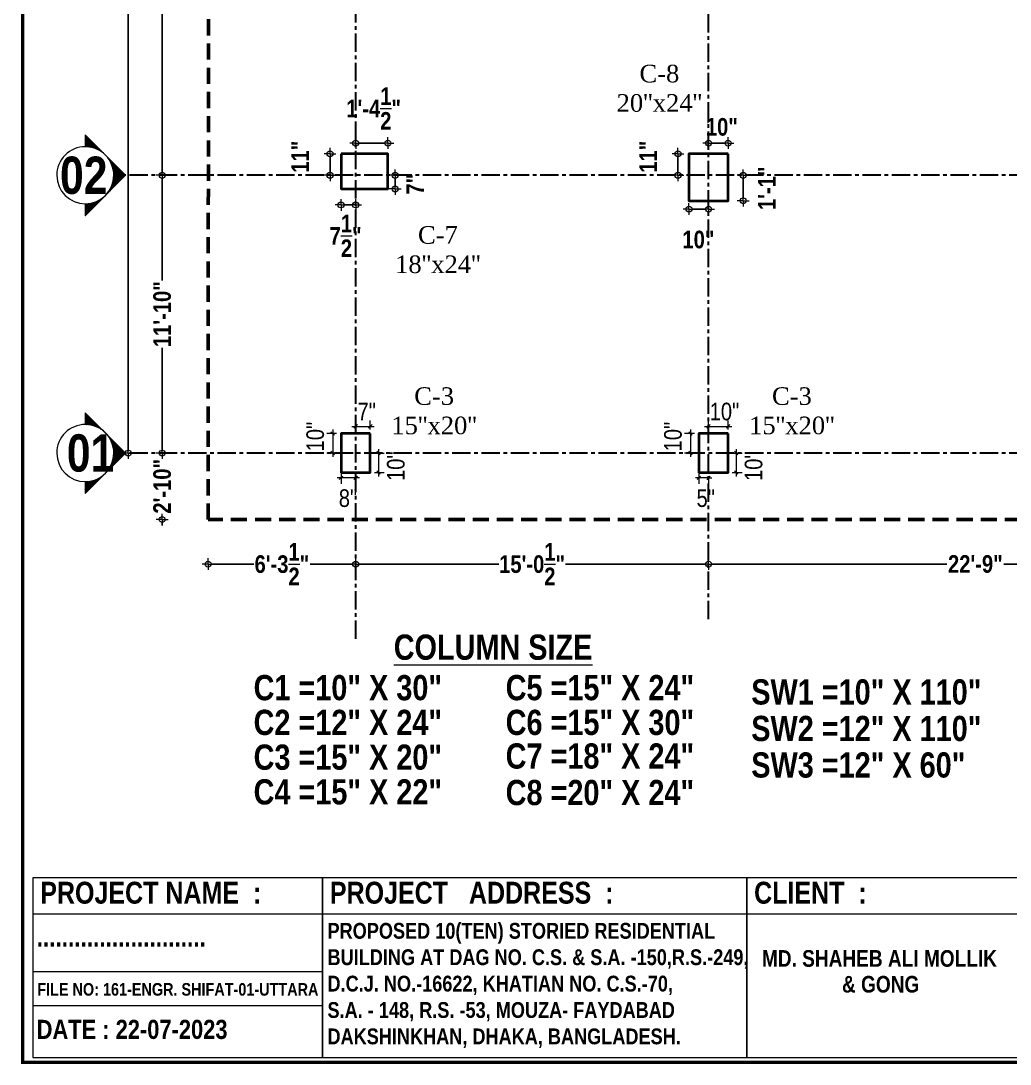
# Model space of a CAD drawing. Header units: inches. Extents: x 64086 to 138972, y -13497 to 16809.
# Drawn here: x 100601 to 101107, y -13481 to -12948 of the extents above; entities that cross this region are included whole.
import ezdxf
from ezdxf.enums import TextEntityAlignment as Align

# ---------------------------------------------------------------- set-up
doc = ezdxf.new("R2010")
doc.units = ezdxf.units.IN
doc.header["$LTSCALE"] = 0.5
doc.header["$MEASUREMENT"] = 0
doc.header["$PDMODE"] = 2
for name, pattern in [('CENTER', [2, 1.25, -0.25, 0.25, -0.25]), ('CENTER2', [1.125, 0.75, -0.125, 0.125, -0.125]), ('DASHED', [0.75, 0.5, -0.25])]:
    doc.linetypes.add(name, pattern=pattern)
doc.layers.get('0').update_dxf_attribs({"lineweight": 13})
for name, color, linetype, lineweight in [('Boundary', 6, 'DASHED', 50), ('BOX', 253, 'Continuous', 15), ('C.L.', 17, 'CENTER', 13), ('Colm txt', 3, 'Continuous', 9), ('Column', 1, 'Continuous', 40), ('DIM', 5, 'Continuous', 13), ('G_Dim', 63, 'Continuous', 5), ('Grid', 32, 'CENTER2', 5), ('LOGO', 7, 'Continuous', 9), ('TEXT', 7, 'Continuous', 13), ('TEXT-1', 7, 'Continuous', 13), ('TEXT-IN', 7, 'Continuous', 15), ('TITLE', 7, 'Continuous', 9), ('TXT', 7, 'Continuous', 0)]:
    doc.layers.add(name, color=color, linetype=linetype, lineweight=lineweight)
doc.styles.add('1', font='ARIALN.TTF')
doc.styles.add('SIMPLEX', font='ARIALNB.TTF')
doc.styles.get("Standard").update_dxf_attribs({"font": 'ARIALNB.TTF'})
doc.styles.add('WMF-Times New Roman1', font='times.ttf')
doc.dimstyles.new('Column Dim', dxfattribs={"dimtxt": 9, "dimasz": 1.5, "dimexe": 13.25, "dimexo": 11, "dimgap": 1, "dimtad": 0, "dimdec": 1, "dimzin": 0, "dimdsep": 46, "dimlunit": 4, "dimtxsty": 'Standard', "dimblk": 'DIM', "dimcen": 0, "dimse1": 1, "dimse2": 1, "dimclrd": 5, "dimclre": 5, "dimclrt": 7, "dimadec": 0, "dimazin": 0, "dimtfac": 1, "dimtdec": 1, "dimtofl": 0, "dimtmove": 2, "dimatfit": 3, "dimldrblk": 'DIM', "dimfxl": 1, "dimtolj": 1, "dimtzin": 0, "dimarcsym": 0})
doc.dimstyles.new('DIM-1-2', dxfattribs={"dimtxt": 8, "dimasz": 1.75, "dimexe": 3, "dimexo": 2, "dimgap": 3, "dimtad": 0, "dimdec": 0, "dimzin": 3, "dimdsep": 46, "dimlunit": 4, "dimtxsty": '1', "dimblk": 'OBLIQUE', "dimcen": 1, "dimdle": 2, "dimclrd": 256, "dimclre": 256, "dimclrt": 256, "dimadec": 0, "dimazin": 0, "dimtfac": 0.75, "dimtdec": 0, "dimtmove": 1, "dimatfit": 3, "dimldrblk": 'OBLIQUE', "dimfxl": 1, "dimtolj": 1, "dimtzin": 0, "dimlwd": -1, "dimlwe": -1, "dimarcsym": 0})

# ---------------------------------------------------------------- blocks, each defined once
blk = doc.blocks.new('DIM')
at = {"layer": 'DIM'}
for q in [(-2, 0), (0, 2), (0, -2), (2, 0)]:
    blk.add_line((0, 0), q, dxfattribs=at)
blk.add_circle((0, 0), 1, dxfattribs=at)
blk = doc.blocks.new('*D172')
at = {"layer": 'Defpoints', "color": 0, "ltscale": 15, "transparency": 16777216}
for p in [(100673.07, -13168.77), (100696.59, -13168.77), (100696.57, -13202.77)]:
    blk.add_point(p, dxfattribs=at)
at = {"layer": 'DIM', "color": 5, "lineweight": -2, "ltscale": 15, "transparency": 16777216}
for p, q in [((100673.07, -13167.27), (100673.07, -13165.77)), ((100673.07, -13204.27), (100673.07, -13205.77))]:
    blk.add_line(p, q, dxfattribs=at)
at = {"layer": 'DIM', "color": 5, "lineweight": -2, "ltscale": 15, "transparency": 16777216, "xscale": 1.5, "yscale": 1.5, "zscale": 1.5}
for p, rotation in [((100673.07, -13168.77), 270), ((100673.07, -13202.77), 90)]:
    blk.add_blockref('DIM', p, dxfattribs=dict(at, rotation=rotation))
at = {"layer": 'DIM', "color": 7, "ltscale": 15, "transparency": 16777216, "insert": (100673.07, -13185.77), "char_height": 9, "attachment_point": 5, "rotation": 90}
blk.add_mtext('\\A1;2\'-10"', dxfattribs=at)
blk = doc.blocks.new('*D173')
at = {"layer": 'Defpoints', "color": 0, "ltscale": 15, "transparency": 16777216}
for p in [(100673.07, -13026.77), (100764.55, -13026.77), (100696.59, -13168.77)]:
    blk.add_point(p, dxfattribs=at)
at = {"layer": 'DIM', "color": 5, "lineweight": -2, "ltscale": 15, "transparency": 16777216}
for p, q in [((100673.07, -13028.27), (100673.07, -13080.59)), ((100673.07, -13167.27), (100673.07, -13114.96))]:
    blk.add_line(p, q, dxfattribs=at)
at = {"layer": 'DIM', "color": 5, "lineweight": -2, "ltscale": 15, "transparency": 16777216, "xscale": 1.5, "yscale": 1.5, "zscale": 1.5}
for p, rotation in [((100673.07, -13026.77), 90), ((100673.07, -13168.77), 270)]:
    blk.add_blockref('DIM', p, dxfattribs=dict(at, rotation=rotation))
at = {"layer": 'DIM', "color": 7, "ltscale": 15, "transparency": 16777216, "insert": (100673.07, -13097.77), "char_height": 9, "attachment_point": 5, "rotation": 90}
blk.add_mtext('\\A1;11\'-10"', dxfattribs=at)
blk = doc.blocks.new('*D174')
at = {"layer": 'Defpoints', "color": 0, "ltscale": 15, "transparency": 16777216}
for p in [(100673.07, -12789.41), (100764.55, -12789.41), (100764.55, -13026.77)]:
    blk.add_point(p, dxfattribs=at)
at = {"layer": 'DIM', "color": 5, "lineweight": -2, "ltscale": 15, "transparency": 16777216}
for p, q in [((100673.07, -12790.91), (100673.07, -12891.04)), ((100673.07, -13025.27), (100673.07, -12925.14))]:
    blk.add_line(p, q, dxfattribs=at)
at = {"layer": 'DIM', "color": 5, "lineweight": -2, "ltscale": 15, "transparency": 16777216, "xscale": 1.5, "yscale": 1.5, "zscale": 1.5}
for p, rotation in [((100673.07, -12789.41), 90), ((100673.07, -13026.77), 270)]:
    blk.add_blockref('DIM', p, dxfattribs=dict(at, rotation=rotation))
at = {"layer": 'DIM', "color": 7, "ltscale": 15, "transparency": 16777216, "insert": (100673.07, -12908.09), "char_height": 9, "attachment_point": 5, "rotation": 90}
blk.add_mtext('\\A1;19\'-9{\\H1.000000x;\\S1/2;}"', dxfattribs=at)
blk = doc.blocks.new('*D181')
at = {"layer": 'Defpoints', "color": 0, "ltscale": 15, "transparency": 16777216}
for p in [(100696.57, -13202.77), (100772.05, -13202.77), (100772.05, -13225.54)]:
    blk.add_point(p, dxfattribs=at)
at = {"layer": 'DIM', "color": 5, "lineweight": -2, "ltscale": 15, "transparency": 16777216}
for p, q in [((100698.07, -13225.54), (100719.93, -13225.54)), ((100770.55, -13225.54), (100748.69, -13225.54))]:
    blk.add_line(p, q, dxfattribs=at)
at = {"layer": 'DIM', "color": 5, "lineweight": -2, "ltscale": 15, "transparency": 16777216, "xscale": 1.5, "yscale": 1.5, "zscale": 1.5, "rotation": 180}
blk.add_blockref('DIM', (100696.57, -13225.54), dxfattribs=at)
at = {"layer": 'DIM', "color": 5, "lineweight": -2, "ltscale": 15, "transparency": 16777216, "xscale": 1.5, "yscale": 1.5, "zscale": 1.5}
blk.add_blockref('DIM', (100772.05, -13225.54), dxfattribs=at)
at = {"layer": 'DIM', "color": 7, "ltscale": 15, "transparency": 16777216, "insert": (100734.31, -13225.54), "char_height": 9, "attachment_point": 5}
blk.add_mtext('\\A1;6\'-3{\\H1.000000x;\\S1/2;}"', dxfattribs=at)
blk = doc.blocks.new('*D182')
at = {"layer": 'Defpoints', "color": 0, "ltscale": 15, "transparency": 16777216}
for p in [(100772.05, -13202.77), (100952.55, -13225.54), (100952.55, -13225.54)]:
    blk.add_point(p, dxfattribs=at)
at = {"layer": 'DIM', "color": 5, "lineweight": -2, "ltscale": 15, "transparency": 16777216}
for p, q in [((100773.55, -13225.54), (100845.24, -13225.54)), ((100951.05, -13225.54), (100879.35, -13225.54))]:
    blk.add_line(p, q, dxfattribs=at)
at = {"layer": 'DIM', "color": 5, "lineweight": -2, "ltscale": 15, "transparency": 16777216, "xscale": 1.5, "yscale": 1.5, "zscale": 1.5, "rotation": 180}
blk.add_blockref('DIM', (100772.05, -13225.54), dxfattribs=at)
at = {"layer": 'DIM', "color": 5, "lineweight": -2, "ltscale": 15, "transparency": 16777216, "xscale": 1.5, "yscale": 1.5, "zscale": 1.5}
blk.add_blockref('DIM', (100952.55, -13225.54), dxfattribs=at)
at = {"layer": 'DIM', "color": 7, "ltscale": 15, "transparency": 16777216, "insert": (100862.3, -13225.54), "char_height": 9, "attachment_point": 5}
blk.add_mtext('\\A1;15\'-0{\\H1.000000x;\\S1/2;}"', dxfattribs=at)
blk = doc.blocks.new('*D183')
at = {"layer": 'Defpoints', "color": 0, "ltscale": 15, "transparency": 16777216}
for p in [(100952.55, -13225.54), (101225.54, -13225.54), (101225.54, -13225.54)]:
    blk.add_point(p, dxfattribs=at)
at = {"layer": 'DIM', "color": 5, "lineweight": -2, "ltscale": 15, "transparency": 16777216}
for p, q in [((100954.05, -13225.54), (101074.44, -13225.54)), ((101224.04, -13225.54), (101103.64, -13225.54))]:
    blk.add_line(p, q, dxfattribs=at)
at = {"layer": 'DIM', "color": 5, "lineweight": -2, "ltscale": 15, "transparency": 16777216, "xscale": 1.5, "yscale": 1.5, "zscale": 1.5, "rotation": 180}
blk.add_blockref('DIM', (100952.55, -13225.54), dxfattribs=at)
at = {"layer": 'DIM', "color": 5, "lineweight": -2, "ltscale": 15, "transparency": 16777216, "xscale": 1.5, "yscale": 1.5, "zscale": 1.5}
blk.add_blockref('DIM', (101225.54, -13225.54), dxfattribs=at)
at = {"layer": 'DIM', "color": 7, "ltscale": 15, "transparency": 16777216, "insert": (101089.04, -13225.54), "char_height": 9, "attachment_point": 5}
blk.add_mtext('\\A1;22\'-9"', dxfattribs=at)
blk = doc.blocks.new('*D197')
at = {"layer": 'Defpoints', "color": 0, "ltscale": 15, "transparency": 16777216}
for p in [(100764.55, -12682.77), (100655.73, -13168.77), (100764.55, -13168.77)]:
    blk.add_point(p, dxfattribs=at)
at = {"layer": 'DIM', "color": 5, "lineweight": -2, "ltscale": 15, "transparency": 16777216}
for p, q in [((100655.73, -12684.27), (100655.73, -12911.14)), ((100655.73, -13167.27), (100655.73, -12940.41))]:
    blk.add_line(p, q, dxfattribs=at)
at = {"layer": 'DIM', "color": 5, "lineweight": -2, "ltscale": 15, "transparency": 16777216, "xscale": 1.5, "yscale": 1.5, "zscale": 1.5}
for p, rotation in [((100655.73, -12682.77), 90), ((100655.73, -13168.77), 270)]:
    blk.add_blockref('DIM', p, dxfattribs=dict(at, rotation=rotation))
at = {"layer": 'DIM', "color": 7, "ltscale": 15, "transparency": 16777216, "insert": (100655.73, -12925.77), "char_height": 9, "attachment_point": 5, "rotation": 90}
blk.add_mtext('\\A1;40\'-6"', dxfattribs=at)
blk = doc.blocks.new('_Oblique')
at = {"color": 0, "linetype": 'ByBlock', "lineweight": -2}
blk.add_line((-0.5, -0.5), (0.5, 0.5), dxfattribs=at)
blk = doc.blocks.new('*D241')
at = {"layer": 'Defpoints', "color": 0, "ltscale": 5, "transparency": 16777216}
for p in [(100772.05, -13158.77), (100779.55, -13155.12), (100779.55, -13158.77)]:
    blk.add_point(p, dxfattribs=at)
at = {"layer": 'TEXT-1', "ltscale": 5, "transparency": 16777216}
for p, q in [((100772.05, -13156.77), (100772.05, -13152.12)), ((100779.55, -13156.77), (100779.55, -13152.12)), ((100770.05, -13155.12), (100781.55, -13155.12))]:
    blk.add_line(p, q, dxfattribs=at)
at = {"layer": 'TEXT-1', "ltscale": 5, "transparency": 16777216, "xscale": 1.75, "yscale": 1.75, "zscale": 1.75, "rotation": 180}
blk.add_blockref('_Oblique', (100772.05, -13155.12), dxfattribs=at)
at = {"layer": 'TEXT-1', "ltscale": 5, "transparency": 16777216, "xscale": 1.75, "yscale": 1.75, "zscale": 1.75}
blk.add_blockref('_Oblique', (100779.55, -13155.12), dxfattribs=at)
at = {"layer": 'TEXT-1', "ltscale": 5, "transparency": 16777216, "insert": (100777.68, -13147.6), "char_height": 9, "attachment_point": 5, "style": '1'}
blk.add_mtext('\\A1;7"', dxfattribs=at)
blk = doc.blocks.new('*D242')
at = {"layer": 'Defpoints', "color": 0, "ltscale": 5, "transparency": 16777216}
for p in [(100764.55, -13158.77), (100760.3, -13168.77), (100764.55, -13168.77)]:
    blk.add_point(p, dxfattribs=at)
at = {"layer": 'TEXT-1', "ltscale": 5, "transparency": 16777216}
for p, q in [((100762.3, -13158.77), (100757.3, -13158.77)), ((100760.3, -13156.77), (100760.3, -13170.77)), ((100762.3, -13168.77), (100757.3, -13168.77))]:
    blk.add_line(p, q, dxfattribs=at)
at = {"layer": 'TEXT-1', "ltscale": 5, "transparency": 16777216, "xscale": 1.75, "yscale": 1.75, "zscale": 1.75}
for p, rotation in [((100760.3, -13158.77), 90), ((100760.3, -13168.77), 270)]:
    blk.add_blockref('_Oblique', p, dxfattribs=dict(at, rotation=rotation))
at = {"layer": 'TEXT-1', "ltscale": 5, "transparency": 16777216, "insert": (100751.39, -13160.37), "char_height": 9, "attachment_point": 5, "rotation": 90, "style": '1'}
blk.add_mtext('\\A1;10"', dxfattribs=at)
blk = doc.blocks.new('*D243')
at = {"layer": 'Defpoints', "color": 0, "ltscale": 5, "transparency": 16777216}
for p in [(100779.55, -13168.77), (100779.55, -13178.77), (100783.67, -13178.77)]:
    blk.add_point(p, dxfattribs=at)
at = {"layer": 'TEXT-1', "ltscale": 5, "transparency": 16777216}
for p, q in [((100781.67, -13168.77), (100786.67, -13168.77)), ((100783.67, -13166.77), (100783.67, -13180.77)), ((100781.67, -13178.77), (100786.67, -13178.77))]:
    blk.add_line(p, q, dxfattribs=at)
at = {"layer": 'TEXT-1', "ltscale": 5, "transparency": 16777216, "xscale": 1.75, "yscale": 1.75, "zscale": 1.75}
for p, rotation in [((100783.67, -13168.77), 90), ((100783.67, -13178.77), 270)]:
    blk.add_blockref('_Oblique', p, dxfattribs=dict(at, rotation=rotation))
at = {"layer": 'TEXT-1', "ltscale": 5, "transparency": 16777216, "insert": (100792.63, -13175.51), "char_height": 9, "attachment_point": 5, "rotation": 90, "style": '1'}
blk.add_mtext('\\A1;10"', dxfattribs=at)
blk = doc.blocks.new('*D244')
at = {"layer": 'Defpoints', "color": 0, "ltscale": 5, "transparency": 16777216}
for p in [(100764.55, -13177.64), (100772.05, -13177.64), (100764.55, -13181.5)]:
    blk.add_point(p, dxfattribs=at)
at = {"layer": 'TEXT-1', "ltscale": 5, "transparency": 16777216}
for p, q in [((100764.55, -13179.64), (100764.55, -13184.5)), ((100772.05, -13179.64), (100772.05, -13184.5)), ((100774.05, -13181.5), (100762.55, -13181.5))]:
    blk.add_line(p, q, dxfattribs=at)
at = {"layer": 'TEXT-1', "ltscale": 5, "transparency": 16777216, "xscale": 1.75, "yscale": 1.75, "zscale": 1.75, "rotation": 180}
blk.add_blockref('_Oblique', (100764.55, -13181.5), dxfattribs=at)
at = {"layer": 'TEXT-1', "ltscale": 5, "transparency": 16777216, "xscale": 1.75, "yscale": 1.75, "zscale": 1.75}
blk.add_blockref('_Oblique', (100772.05, -13181.5), dxfattribs=at)
at = {"layer": 'TEXT-1', "ltscale": 5, "transparency": 16777216, "insert": (100768.1, -13191.9), "char_height": 9, "attachment_point": 5, "style": '1'}
blk.add_mtext('\\A1;8"', dxfattribs=at)
blk = doc.blocks.new('*D245')
at = {"layer": 'Defpoints', "color": 0, "ltscale": 5, "transparency": 16777216}
for p in [(100952.55, -13158.77), (100962.55, -13155.12), (100962.55, -13158.77)]:
    blk.add_point(p, dxfattribs=at)
at = {"layer": 'TEXT-1', "ltscale": 5, "transparency": 16777216}
for p, q in [((100952.55, -13156.77), (100952.55, -13152.12)), ((100962.55, -13156.77), (100962.55, -13152.12)), ((100950.55, -13155.12), (100964.55, -13155.12))]:
    blk.add_line(p, q, dxfattribs=at)
at = {"layer": 'TEXT-1', "ltscale": 5, "transparency": 16777216, "xscale": 1.75, "yscale": 1.75, "zscale": 1.75, "rotation": 180}
blk.add_blockref('_Oblique', (100952.55, -13155.12), dxfattribs=at)
at = {"layer": 'TEXT-1', "ltscale": 5, "transparency": 16777216, "xscale": 1.75, "yscale": 1.75, "zscale": 1.75}
blk.add_blockref('_Oblique', (100962.55, -13155.12), dxfattribs=at)
at = {"layer": 'TEXT-1', "ltscale": 5, "transparency": 16777216, "insert": (100960.68, -13147.6), "char_height": 9, "attachment_point": 5, "style": '1'}
blk.add_mtext('\\A1;10"', dxfattribs=at)
blk = doc.blocks.new('*D246')
at = {"layer": 'Defpoints', "color": 0, "ltscale": 5, "transparency": 16777216}
for p in [(100947.55, -13158.77), (100943.3, -13168.77), (100947.55, -13168.77)]:
    blk.add_point(p, dxfattribs=at)
at = {"layer": 'TEXT-1', "ltscale": 5, "transparency": 16777216}
for p, q in [((100945.3, -13158.77), (100940.3, -13158.77)), ((100943.3, -13156.77), (100943.3, -13170.77)), ((100945.3, -13168.77), (100940.3, -13168.77))]:
    blk.add_line(p, q, dxfattribs=at)
at = {"layer": 'TEXT-1', "ltscale": 5, "transparency": 16777216, "xscale": 1.75, "yscale": 1.75, "zscale": 1.75}
for p, rotation in [((100943.3, -13158.77), 90), ((100943.3, -13168.77), 270)]:
    blk.add_blockref('_Oblique', p, dxfattribs=dict(at, rotation=rotation))
at = {"layer": 'TEXT-1', "ltscale": 5, "transparency": 16777216, "insert": (100934.39, -13160.37), "char_height": 9, "attachment_point": 5, "rotation": 90, "style": '1'}
blk.add_mtext('\\A1;10"', dxfattribs=at)
blk = doc.blocks.new('*D247')
at = {"layer": 'Defpoints', "color": 0, "ltscale": 5, "transparency": 16777216}
for p in [(100962.55, -13168.77), (100962.55, -13178.77), (100966.67, -13178.77)]:
    blk.add_point(p, dxfattribs=at)
at = {"layer": 'TEXT-1', "ltscale": 5, "transparency": 16777216}
for p, q in [((100964.67, -13168.77), (100969.67, -13168.77)), ((100966.67, -13166.77), (100966.67, -13180.77)), ((100964.67, -13178.77), (100969.67, -13178.77))]:
    blk.add_line(p, q, dxfattribs=at)
at = {"layer": 'TEXT-1', "ltscale": 5, "transparency": 16777216, "xscale": 1.75, "yscale": 1.75, "zscale": 1.75}
for p, rotation in [((100966.67, -13168.77), 90), ((100966.67, -13178.77), 270)]:
    blk.add_blockref('_Oblique', p, dxfattribs=dict(at, rotation=rotation))
at = {"layer": 'TEXT-1', "ltscale": 5, "transparency": 16777216, "insert": (100975.63, -13175.51), "char_height": 9, "attachment_point": 5, "rotation": 90, "style": '1'}
blk.add_mtext('\\A1;10"', dxfattribs=at)
blk = doc.blocks.new('*D248')
at = {"layer": 'Defpoints', "color": 0, "ltscale": 5, "transparency": 16777216}
for p in [(100947.55, -13177.64), (100952.55, -13178.77), (100947.55, -13181.5)]:
    blk.add_point(p, dxfattribs=at)
at = {"layer": 'TEXT-1', "ltscale": 5, "transparency": 16777216}
for p, q in [((100947.55, -13179.64), (100947.55, -13184.5)), ((100947.55, -13181.5), (100945.8, -13181.5)), ((100952.55, -13181.5), (100947.55, -13181.5)), ((100952.55, -13180.77), (100952.55, -13184.5)), ((100952.55, -13181.5), (100954.3, -13181.5))]:
    blk.add_line(p, q, dxfattribs=at)
at = {"layer": 'TEXT-1', "ltscale": 5, "transparency": 16777216, "xscale": 1.75, "yscale": 1.75, "zscale": 1.75}
blk.add_blockref('_Oblique', (100947.55, -13181.5), dxfattribs=at)
at = {"layer": 'TEXT-1', "ltscale": 5, "transparency": 16777216, "xscale": 1.75, "yscale": 1.75, "zscale": 1.75, "rotation": 180}
blk.add_blockref('_Oblique', (100952.55, -13181.5), dxfattribs=at)
at = {"layer": 'TEXT-1', "ltscale": 5, "transparency": 16777216, "insert": (100951.1, -13191.9), "char_height": 9, "attachment_point": 5, "style": '1'}
blk.add_mtext('\\A1;5"', dxfattribs=at)
blk = doc.blocks.new('*D273')
at = {"layer": 'Defpoints', "color": 0, "ltscale": 15, "transparency": 16777216}
for p in [(100962.55, -13010.31), (100952.55, -13015.77), (100962.55, -13015.77)]:
    blk.add_point(p, dxfattribs=at)
at = {"layer": 'TEXT-IN', "color": 5, "lineweight": -2, "ltscale": 15, "transparency": 16777216}
blk.add_line((100954.05, -13010.31), (100961.05, -13010.31), dxfattribs=at)
at = {"layer": 'TEXT-IN', "color": 5, "lineweight": -2, "ltscale": 15, "transparency": 16777216, "xscale": 1.5, "yscale": 1.5, "zscale": 1.5, "rotation": 180}
blk.add_blockref('DIM', (100952.55, -13010.31), dxfattribs=at)
at = {"layer": 'TEXT-IN', "color": 5, "lineweight": -2, "ltscale": 15, "transparency": 16777216, "xscale": 1.5, "yscale": 1.5, "zscale": 1.5}
blk.add_blockref('DIM', (100962.55, -13010.31), dxfattribs=at)
at = {"layer": 'TEXT-IN', "color": 7, "ltscale": 15, "transparency": 16777216, "insert": (100959.37, -13002.07), "char_height": 9, "attachment_point": 5}
blk.add_mtext('\\A1;10"', dxfattribs=at)
blk = doc.blocks.new('*D274')
at = {"layer": 'Defpoints', "color": 0, "ltscale": 15, "transparency": 16777216}
for p in [(100942.55, -13039.77), (100952.55, -13039.77), (100952.55, -13044.05)]:
    blk.add_point(p, dxfattribs=at)
at = {"layer": 'TEXT-IN', "color": 5, "lineweight": -2, "ltscale": 15, "transparency": 16777216}
blk.add_line((100944.05, -13044.05), (100951.05, -13044.05), dxfattribs=at)
at = {"layer": 'TEXT-IN', "color": 5, "lineweight": -2, "ltscale": 15, "transparency": 16777216, "xscale": 1.5, "yscale": 1.5, "zscale": 1.5, "rotation": 180}
blk.add_blockref('DIM', (100942.55, -13044.05), dxfattribs=at)
at = {"layer": 'TEXT-IN', "color": 5, "lineweight": -2, "ltscale": 15, "transparency": 16777216, "xscale": 1.5, "yscale": 1.5, "zscale": 1.5}
blk.add_blockref('DIM', (100952.55, -13044.05), dxfattribs=at)
at = {"layer": 'TEXT-IN', "color": 7, "ltscale": 15, "transparency": 16777216, "insert": (100947.38, -13059.66), "char_height": 9, "attachment_point": 5}
blk.add_mtext('\\A1;10"', dxfattribs=at)
blk = doc.blocks.new('*D275')
at = {"layer": 'Defpoints', "color": 0, "ltscale": 15, "transparency": 16777216}
for p in [(100962.55, -13026.77), (100962.55, -13039.77), (100970.26, -13039.77)]:
    blk.add_point(p, dxfattribs=at)
at = {"layer": 'TEXT-IN', "color": 5, "lineweight": -2, "ltscale": 15, "transparency": 16777216}
blk.add_line((100970.26, -13028.27), (100970.26, -13038.27), dxfattribs=at)
at = {"layer": 'TEXT-IN', "color": 5, "lineweight": -2, "ltscale": 15, "transparency": 16777216, "xscale": 1.5, "yscale": 1.5, "zscale": 1.5}
for p, rotation in [((100970.26, -13026.77), 90), ((100970.26, -13039.77), 270)]:
    blk.add_blockref('DIM', p, dxfattribs=dict(at, rotation=rotation))
at = {"layer": 'TEXT-IN', "color": 7, "ltscale": 15, "transparency": 16777216, "insert": (100982.32, -13033.42), "char_height": 9, "attachment_point": 5, "rotation": 90}
blk.add_mtext('\\A1;1\'-1"', dxfattribs=at)
blk = doc.blocks.new('*D276')
at = {"layer": 'Defpoints', "color": 0, "ltscale": 15, "transparency": 16777216}
for p in [(100942.55, -13015.77), (100936.93, -13026.77), (100942.55, -13026.77)]:
    blk.add_point(p, dxfattribs=at)
at = {"layer": 'TEXT-IN', "color": 5, "lineweight": -2, "ltscale": 15, "transparency": 16777216}
blk.add_line((100936.93, -13017.27), (100936.93, -13025.27), dxfattribs=at)
at = {"layer": 'TEXT-IN', "color": 5, "lineweight": -2, "ltscale": 15, "transparency": 16777216, "xscale": 1.5, "yscale": 1.5, "zscale": 1.5}
for p, rotation in [((100936.93, -13015.77), 90), ((100936.93, -13026.77), 270)]:
    blk.add_blockref('DIM', p, dxfattribs=dict(at, rotation=rotation))
at = {"layer": 'TEXT-IN', "color": 7, "ltscale": 15, "transparency": 16777216, "insert": (100921.64, -13017.27), "char_height": 9, "attachment_point": 5, "rotation": 90}
blk.add_mtext('\\A1;11"', dxfattribs=at)
blk = doc.blocks.new('*D277')
at = {"layer": 'Defpoints', "color": 0, "ltscale": 15, "transparency": 16777216}
for p in [(100788.55, -13010.31), (100772.05, -13015.77), (100788.55, -13015.77)]:
    blk.add_point(p, dxfattribs=at)
at = {"layer": 'TEXT-IN', "color": 5, "lineweight": -2, "ltscale": 15, "transparency": 16777216}
blk.add_line((100773.55, -13010.31), (100787.05, -13010.31), dxfattribs=at)
at = {"layer": 'TEXT-IN', "color": 5, "lineweight": -2, "ltscale": 15, "transparency": 16777216, "xscale": 1.5, "yscale": 1.5, "zscale": 1.5, "rotation": 180}
blk.add_blockref('DIM', (100772.05, -13010.31), dxfattribs=at)
at = {"layer": 'TEXT-IN', "color": 5, "lineweight": -2, "ltscale": 15, "transparency": 16777216, "xscale": 1.5, "yscale": 1.5, "zscale": 1.5}
blk.add_blockref('DIM', (100788.55, -13010.31), dxfattribs=at)
at = {"layer": 'TEXT-IN', "color": 7, "ltscale": 15, "transparency": 16777216, "insert": (100781.24, -12992.63), "char_height": 9, "attachment_point": 5}
blk.add_mtext('\\A1;1\'-4{\\H1.000000x;\\S1/2;}"', dxfattribs=at)
blk = doc.blocks.new('*D278')
at = {"layer": 'Defpoints', "color": 0, "ltscale": 15, "transparency": 16777216}
for p in [(100788.55, -13026.77), (100788.55, -13033.77), (100792.26, -13033.77)]:
    blk.add_point(p, dxfattribs=at)
at = {"layer": 'TEXT-IN', "color": 5, "lineweight": -2, "ltscale": 15, "transparency": 16777216}
blk.add_line((100792.26, -13028.27), (100792.26, -13032.27), dxfattribs=at)
at = {"layer": 'TEXT-IN', "color": 5, "lineweight": -2, "ltscale": 15, "transparency": 16777216, "xscale": 1.5, "yscale": 1.5, "zscale": 1.5}
for p, rotation in [((100792.26, -13026.77), 90), ((100792.26, -13033.77), 270)]:
    blk.add_blockref('DIM', p, dxfattribs=dict(at, rotation=rotation))
at = {"layer": 'TEXT-IN', "color": 7, "ltscale": 15, "transparency": 16777216, "insert": (100802.48, -13031.32), "char_height": 9, "attachment_point": 5, "rotation": 90}
blk.add_mtext('\\A1;7"', dxfattribs=at)
blk = doc.blocks.new('*D279')
at = {"layer": 'Defpoints', "color": 0, "ltscale": 15, "transparency": 16777216}
for p in [(100764.55, -13015.77), (100758.93, -13026.77), (100764.55, -13026.77)]:
    blk.add_point(p, dxfattribs=at)
at = {"layer": 'TEXT-IN', "color": 5, "lineweight": -2, "ltscale": 15, "transparency": 16777216}
blk.add_line((100758.93, -13017.27), (100758.93, -13025.27), dxfattribs=at)
at = {"layer": 'TEXT-IN', "color": 5, "lineweight": -2, "ltscale": 15, "transparency": 16777216, "xscale": 1.5, "yscale": 1.5, "zscale": 1.5}
for p, rotation in [((100758.93, -13015.77), 90), ((100758.93, -13026.77), 270)]:
    blk.add_blockref('DIM', p, dxfattribs=dict(at, rotation=rotation))
at = {"layer": 'TEXT-IN', "color": 7, "ltscale": 15, "transparency": 16777216, "insert": (100743.64, -13017.27), "char_height": 9, "attachment_point": 5, "rotation": 90}
blk.add_mtext('\\A1;11"', dxfattribs=at)
blk = doc.blocks.new('*D280')
at = {"layer": 'Defpoints', "color": 0, "ltscale": 15, "transparency": 16777216}
for p in [(100764.55, -13033.77), (100772.05, -13033.77), (100772.05, -13041.93)]:
    blk.add_point(p, dxfattribs=at)
at = {"layer": 'TEXT-IN', "color": 5, "lineweight": -2, "ltscale": 15, "transparency": 16777216}
blk.add_line((100766.05, -13041.93), (100770.55, -13041.93), dxfattribs=at)
at = {"layer": 'TEXT-IN', "color": 5, "lineweight": -2, "ltscale": 15, "transparency": 16777216, "xscale": 1.5, "yscale": 1.5, "zscale": 1.5, "rotation": 180}
blk.add_blockref('DIM', (100764.55, -13041.93), dxfattribs=at)
at = {"layer": 'TEXT-IN', "color": 5, "lineweight": -2, "ltscale": 15, "transparency": 16777216, "xscale": 1.5, "yscale": 1.5, "zscale": 1.5}
blk.add_blockref('DIM', (100772.05, -13041.93), dxfattribs=at)
at = {"layer": 'TEXT-IN', "color": 7, "ltscale": 15, "transparency": 16777216, "insert": (100766.9, -13057.76), "char_height": 9, "attachment_point": 5}
blk.add_mtext('\\A1;7{\\H1.000000x;\\S1/2;}"', dxfattribs=at)

msp = doc.modelspace()

# ---------------------------------------------------------------- hatches: boundary and pattern name
at = {"layer": 'Grid', "linetype": 'ByBlock'}
h = msp.add_hatch(dxfattribs=at)
h.set_pattern_fill('ANSI31', color=256, scale=1.20642, angle=270, style=0)
h.set_pattern_definition([(315, (108403.07315, -1592.68806), (0.1066335106, 0.1066335106), [])])
h.paths.add_polyline_path([(100633.74, -13006.13), (100633.74, -13012.18, -0.197159), (100644, -13016.38)])
h.paths.add_polyline_path([(100644.14, -13037.03), (100654.39, -13026.78), (100644.14, -13016.52, -0.410265)])
h.paths.add_polyline_path([(100633.74, -13041.37), (100633.74, -13047.42), (100644, -13037.17, -0.197159)])
h = msp.add_hatch(dxfattribs=at)
h.set_pattern_fill('ANSI31', color=256, scale=1.20642, angle=270, style=0)
h.set_pattern_definition([(315, (108403.07315, -1734.68832), (0.1066335106, 0.1066335106), [])])
h.paths.add_polyline_path([(100633.74, -13148.13), (100633.74, -13154.18, -0.197159), (100644, -13158.38)])
h.paths.add_polyline_path([(100644.14, -13179.03), (100654.39, -13168.78), (100644.14, -13158.52, -0.410265)])
h.paths.add_polyline_path([(100633.74, -13183.37), (100633.74, -13189.42), (100644, -13179.17, -0.197159)])

# ---------------------------------------------------------------- linework, layer by layer
at = {"layer": 'Boundary', "ltscale": 33}
msp.add_lwpolyline([(101896.98, -12597.69), (102040.57, -13202.68), (100696.57, -13202.77), (100696.98, -12598.77), (101896.98, -12597.69)], dxfattribs=at)
msp.add_lwpolyline([(101896.98, -12597.69), (102040.57, -13202.68), (100696.57, -13202.77), (100696.98, -12598.77), (101896.98, -12597.69)], dxfattribs=at)
at = {"layer": 'BOX', "const_width": 1.78}
msp.add_lwpolyline([(102107.73, -12415.31), (100601.68, -12415.31), (100601.68, -13480.31), (102107.73, -13480.31)], close=True, dxfattribs=at)
at = {"layer": 'C.L.', "lineweight": 30, "ltscale": 15}
for p, q in [((100952.55, -13253.69), (100952.55, -12522.71)), ((100772.05, -13263.69), (100772.05, -12532.87)), ((102105.72, -13026.77), (100654.39, -13026.77)), ((102105.72, -13168.77), (100654.39, -13168.77))]:
    msp.add_line(p, q, dxfattribs=at)
at = {"layer": 'Column'}
for points in [[(100764.55, -13015.77), (100764.55, -13033.77), (100788.55, -13033.77), (100788.55, -13015.77)], [(100764.55, -13015.77), (100764.55, -13033.77), (100788.55, -13033.77), (100788.55, -13015.77)], [(100764.55, -13015.77), (100764.55, -13033.77), (100788.55, -13033.77), (100788.55, -13015.77)], [(100962.55, -13015.77), (100942.55, -13015.77), (100942.55, -13039.77), (100962.55, -13039.77)], [(100779.55, -13158.77), (100764.55, -13158.77), (100764.55, -13178.77), (100779.55, -13178.77)], [(100962.55, -13158.77), (100947.55, -13158.77), (100947.55, -13178.77), (100962.55, -13178.77)]]:
    msp.add_lwpolyline(points, close=True, dxfattribs=at)
at = {"layer": 'Grid', "linetype": 'ByBlock'}
for points in [[(100633.74, -13041.37), (100633.74, -13047.42), (100654.39, -13026.77), (100633.74, -13006.13), (100633.74, -13012.18, 0.414214), (100619.15, -13026.78, 0.414052), (100633.74, -13041.37, 0.414169), (100648.34, -13026.78, 0.414214), (100633.74, -13012.18, -1)], [(100633.74, -13183.37), (100633.74, -13189.43), (100654.39, -13168.77), (100633.74, -13148.13), (100633.74, -13154.18, 0.414214), (100619.15, -13168.78, 0.414052), (100633.74, -13183.37, 0.414169), (100648.34, -13168.78, 0.414214), (100633.74, -13154.18, -1)]]:
    msp.add_lwpolyline(points, format="xyb", dxfattribs=at)
at = {"layer": 'TITLE', "lineweight": 13}
for p, q in [((100755.07, -13404.55), (100606.93, -13404.55)), ((100972.09, -13404.55), (100755.07, -13404.55)), ((101113.68, -13404.55), (100972.09, -13404.55)), ((100755.07, -13434.07), (100606.93, -13434.07)), ((100755.07, -13451.47), (100606.93, -13451.47))]:
    msp.add_line(p, q, dxfattribs=at)
for points in [[(100606.93, -13477.87), (100755.07, -13477.87), (100755.07, -13385.87), (100606.93, -13385.87)], [(100606.93, -13477.87), (100755.07, -13477.87), (100755.07, -13385.87), (100606.93, -13385.87)], [(100755.07, -13477.87), (100972.09, -13477.87), (100972.09, -13385.87), (100755.07, -13385.87)], [(100755.07, -13477.87), (100972.09, -13477.87), (100972.09, -13385.87), (100755.07, -13385.87)], [(100972.09, -13477.87), (101113.68, -13477.87), (101113.68, -13385.87), (100972.09, -13385.87)], [(100972.09, -13477.87), (101113.68, -13477.87), (101113.68, -13385.87), (100972.09, -13385.87)]]:
    msp.add_lwpolyline(points, close=True, dxfattribs=at)

# ---------------------------------------------------------------- texts
at = {"layer": 'Colm txt', "ltscale": 15}
msp.add_text('%%UCOLUMN SIZE', height=12.8756, dxfattribs=at).set_placement((100842.33, -13268.01), align=Align.MIDDLE_CENTER)
for s, p in [('C1 =10" X 30"', (100719.84, -13295.15)), ('C5 =15" X 24"', (100848.78, -13295.15)), ('SW1 =10" X 110"', (100974.42, -13297.34)), ('C2 =12" X 24"', (100719.84, -13312.91)), ('C6 =15" X 30"', (100848.78, -13312.91)), ('SW2 =12" X 110"', (100974.42, -13316.01)), ('C3 =15" X 20"', (100719.84, -13330.68)), ('C7 =18" X 24"', (100848.78, -13330.1)), ('SW3 =12" X 60"', (100974.42, -13334.68)), ('C4 =15" X 22"', (100719.84, -13348.44)), ('C8 =20" X 24"', (100848.78, -13348.77))]:
    msp.add_text(s, height=12.8756, dxfattribs=at).set_placement(p)
at = {"layer": 'G_Dim', "color": 7, "ltscale": 10}
for s, p in [('02', (100620.81, -13036.27)), ('01', (100624.3, -13178.27))]:
    msp.add_text(s, height=19.051, rotation=360, dxfattribs=at).set_placement(p)
at = {"layer": 'LOGO', "color": 6, "style": 'SIMPLEX'}
msp.add_text('...........................', height=10.0622, dxfattribs=at).set_placement((100608.88, -13421.15))
at = {"layer": 'LOGO', "color": 3, "style": 'SIMPLEX'}
msp.add_text('FILE NO: 161-ENGR. SHIFAT-01-UTTARA', height=6.4387, dxfattribs=at).set_placement((100609.19, -13446.2))
at = {"layer": 'LOGO', "color": 1, "style": 'SIMPLEX'}
msp.add_text('DATE : 22-07-2023', height=9.7671, dxfattribs=at).set_placement((100608.88, -13468.32))
at = {"layer": 'LOGO', "attachment_point": 1, "style": 'SIMPLEX'}
for s, insert, char_height in [('PROJECT NAME  :', (100610.7, -13387.97), 11.1781), ('PROJECT   ADDRESS  :', (100758.84, -13387.97), 11.1781), ('CLIENT  :', (100975.86, -13387.97), 11.178)]:
    msp.add_mtext(s, dxfattribs=dict(at, insert=insert, char_height=char_height))
at = {"layer": 'LOGO', "insert": (100757.64, -13409), "char_height": 8.0944, "width": 219.1884, "attachment_point": 1, "style": 'SIMPLEX'}
msp.add_mtext('PROPOSED 10(TEN) STORIED RESIDENTIAL \\PBUILDING AT {\\C7;DAG NO. C.S. & S.A. -150,R.S.-249, \\PD.C.J. NO.-16622, KHATIAN NO. C.S.-70, \\PS.A. - 148, R.S. -53, MOUZA- FAYDABAD\\PDAKSHINKHAN, DHAKA, BANGLADESH.}', dxfattribs=at)
at = {"layer": 'TEXT', "color": 3, "style": 'SIMPLEX'}
for s, height, p in [('MD. SHAHEB ALI MOLLIK', 8.5108, (100979.87, -13431.42)), ('& GONG', 8.511, (101020.82, -13444.61))]:
    msp.add_text(s, height=height, dxfattribs=at).set_placement(p)
at = {"layer": 'TXT', "char_height": 9, "width": 143.8262, "attachment_point": 2, "style": 'WMF-Times New Roman1'}
for s, insert in [("C-8\\P20''x24''", (100927.41, -12970.27)), ("C-7\\P18''x24''", (100814.11, -13052.76)), ("C-3\\P15''x20''", (100812.19, -13135.15)), ("C-3\\P15''x20''", (100995.19, -13135.15))]:
    msp.add_mtext(s, dxfattribs=dict(at, insert=insert))

# ---------------------------------------------------------------- dimensions: what is measured, and where the dimension line sits
at = {"layer": 'DIM', "ltscale": 15}
for base, p1, p2, picture, middle in [((100655.73, -13168.77), (100764.55, -12682.77), (100764.55, -13168.77), '*D197', (100655.73, -12925.77)), ((100673.07, -12789.41), (100764.55, -13026.77), (100764.55, -12789.41), '*D174', (100673.07, -12908.09)), ((100673.07, -13026.77), (100696.59, -13168.77), (100764.55, -13026.77), '*D173', (100673.07, -13097.77)), ((100673.07, -13168.77), (100696.57, -13202.77), (100696.59, -13168.77), '*D172', (100673.07, -13185.77))]:
    dim = msp.add_linear_dim(base=base, p1=p1, p2=p2, angle=90, dimstyle='Column Dim', override={"dimfxl": 4}, dxfattribs=at)
    dim.commit()
    dim.dimension.update_dxf_attribs({"geometry": picture, "text_midpoint": middle})
for base, p1, p2, picture, middle in [((100772.05, -13225.54), (100696.57, -13202.77), (100772.05, -13202.77), '*D181', (100734.31, -13225.54)), ((100952.55, -13225.54), (100772.05, -13202.77), (100952.55, -13225.54), '*D182', (100862.3, -13225.54)), ((101225.54, -13225.54), (100952.55, -13225.54), (101225.54, -13225.54), '*D183', (101089.04, -13225.54))]:
    dim = msp.add_linear_dim(base=base, p1=p1, p2=p2, dimstyle='Column Dim', override={"dimfxl": 4}, dxfattribs=at)
    dim.commit()
    dim.dimension.update_dxf_attribs({"geometry": picture, "text_midpoint": middle})
at = {"layer": 'TEXT-1', "ltscale": 5}
for base, p1, p2, picture, middle in [((100779.547769, -13155.1189981), (100772.0477691, -13158.7744511), (100779.547769, -13158.7746373), '*D241', (100777.6841063, -13147.5960165)), ((100962.55, -13155.12), (100952.55, -13158.77), (100962.55, -13158.77), '*D245', (100960.68, -13147.6)), ((100764.54776903, -13181.49977944), (100772.04776903, -13177.63720836), (100764.54776903, -13177.63720836), '*D244', (100768.10060998, -13191.89937812)), ((100947.55, -13181.5), (100952.55, -13178.77), (100947.55, -13177.64), '*D248', (100951.1, -13191.9))]:
    dim = msp.add_linear_dim(base=base, p1=p1, p2=p2, dimstyle='DIM-1-2', override={"dimtxt": 9, "dimfxl": 2, "dimfxlon": 1}, dxfattribs=at)
    dim.commit()
    dim.dimension.update_dxf_attribs({"geometry": picture, "text_midpoint": middle, "dimtype": 160})
for base, p1, p2, picture, middle in [((100760.3, -13168.77), (100764.55, -13158.77), (100764.55, -13168.77), '*D242', (100751.39, -13160.37)), ((100943.3, -13168.77), (100947.55, -13158.77), (100947.55, -13168.77), '*D246', (100934.39, -13160.37)), ((100783.67, -13178.77), (100779.55, -13168.77), (100779.55, -13178.77), '*D243', (100792.63, -13175.51)), ((100966.67, -13178.77), (100962.55, -13168.77), (100962.55, -13178.77), '*D247', (100975.63, -13175.51))]:
    dim = msp.add_linear_dim(base=base, p1=p1, p2=p2, angle=90, dimstyle='DIM-1-2', override={"dimtxt": 9, "dimfxl": 2, "dimfxlon": 1}, dxfattribs=at)
    dim.commit()
    dim.dimension.update_dxf_attribs({"geometry": picture, "text_midpoint": middle, "dimtype": 160})
at = {"layer": 'TEXT-IN', "ltscale": 15}
for base, p1, p2, picture, middle in [((100788.55, -13010.31), (100772.05, -13015.77), (100788.55, -13015.77), '*D277', (100781.24, -12992.63)), ((100962.55, -13010.31), (100952.55, -13015.77), (100962.55, -13015.77), '*D273', (100959.37, -13002.07)), ((100772.05, -13041.93), (100764.55, -13033.77), (100772.05, -13033.77), '*D280', (100766.9, -13057.76)), ((100952.55, -13044.05), (100942.55, -13039.77), (100952.55, -13039.77), '*D274', (100947.38, -13059.66))]:
    dim = msp.add_linear_dim(base=base, p1=p1, p2=p2, dimstyle='Column Dim', override={"dimfxl": 4}, dxfattribs=at)
    dim.commit()
    dim.dimension.update_dxf_attribs({"geometry": picture, "text_midpoint": middle, "dimtype": 160})
for base, p1, p2, picture, middle in [((100758.93, -13026.77), (100764.55, -13015.77), (100764.55, -13026.77), '*D279', (100743.64, -13017.27)), ((100936.93, -13026.77), (100942.55, -13015.77), (100942.55, -13026.77), '*D276', (100921.64, -13017.27)), ((100970.26, -13039.77), (100962.55, -13026.77), (100962.55, -13039.77), '*D275', (100982.32, -13033.42)), ((100792.26, -13033.77), (100788.55, -13026.77), (100788.55, -13033.77), '*D278', (100802.48, -13031.32))]:
    dim = msp.add_linear_dim(base=base, p1=p1, p2=p2, angle=90, dimstyle='Column Dim', override={"dimfxl": 4}, dxfattribs=at)
    dim.commit()
    dim.dimension.update_dxf_attribs({"geometry": picture, "text_midpoint": middle, "dimtype": 160})

doc.saveas('drawing.dxf')
